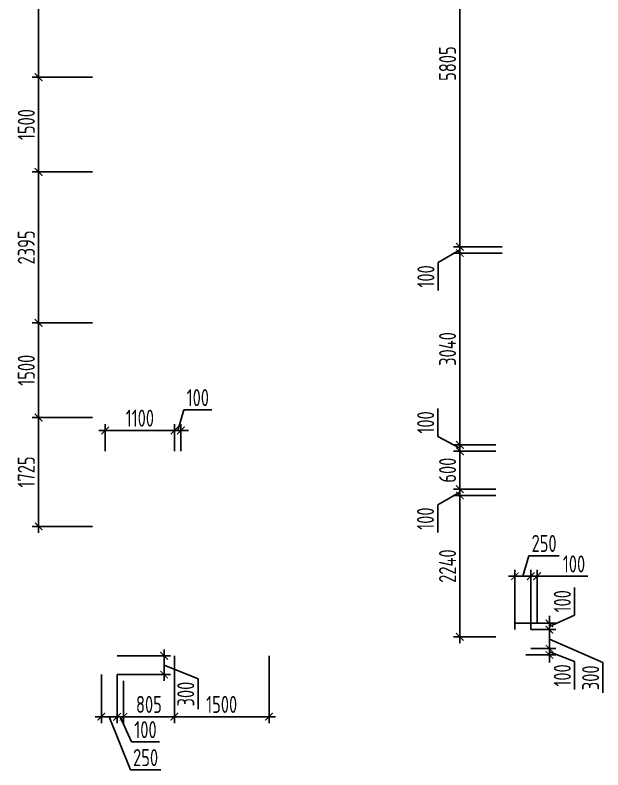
# Model space of a CAD drawing. Header units: millimetres. Extents: x -350007 to 536090, y -888 to 198380.
# Drawn here: x -22617 to -13306, y 59646 to 71606 of the extents above; entities that cross this region are included whole.
import ezdxf

# ---------------------------------------------------------------- set-up
doc = ezdxf.new("R2010")
doc.units = ezdxf.units.MM
doc.layers.add('АР_Размеры нов.', color=15, linetype='Continuous', lineweight=0)
doc.styles.add('ISOCPEUR', font='isocpeur.ttf', dxfattribs={"width": 0.7})
doc.dimstyles.new('R_100', dxfattribs={"dimtxt": 270, "dimasz": 120, "dimexe": 100, "dimexo": 0, "dimgap": 60, "dimtad": 1, "dimdec": 0, "dimrnd": 5, "dimzin": 0, "dimdsep": 46, "dimtxsty": 'ISOCPEUR', "dimblk": 'ARCHTICK', "dimcen": 0, "dimdle": 100, "dimclrd": 256, "dimclre": 256, "dimclrt": 256, "dimadec": 0, "dimazin": 0, "dimtfac": 2, "dimtdec": 0, "dimtofl": 0, "dimtmove": 1, "dimatfit": 3, "dimfxl": 1, "dimtvp": 3, "dimtolj": 1, "dimtzin": 0, "dimarcsym": 0})

# ---------------------------------------------------------------- blocks, each defined once
blk = doc.blocks.new('_ArchTick')
at = {"color": 0, "linetype": 'ByBlock', "const_width": 0.15}
blk.add_lwpolyline([(-0.5, -0.5), (0.5, 0.5)], dxfattribs=at)
blk = doc.blocks.new('*D2594')
at = {"layer": 'Defpoints', "color": 0, "ltscale": 100, "transparency": 16777216}
for p in [(-20095, 61456), (-18595, 61456), (-20095, 60489)]:
    blk.add_point(p, dxfattribs=at)
at = {"layer": 'АР_Размеры нов.', "lineweight": -2, "ltscale": 100, "transparency": 16777216}
for p, q in [((-20095, 61456), (-20095, 60389)), ((-18595, 61456), (-18595, 60389)), ((-18495, 60489), (-20195, 60489))]:
    blk.add_line(p, q, dxfattribs=at)
at = {"layer": 'АР_Размеры нов.', "lineweight": -2, "ltscale": 100, "transparency": 16777216, "xscale": 120, "yscale": 120, "zscale": 120, "rotation": 180}
blk.add_blockref('_ArchTick', (-20095, 60489), dxfattribs=at)
at = {"layer": 'АР_Размеры нов.', "lineweight": -2, "ltscale": 100, "transparency": 16777216, "xscale": 120, "yscale": 120, "zscale": 120}
blk.add_blockref('_ArchTick', (-18595, 60489), dxfattribs=at)
at = {"layer": 'АР_Размеры нов.', "ltscale": 100, "transparency": 16777216, "insert": (-19345, 60684), "char_height": 270, "attachment_point": 5, "style": 'ISOCPEUR'}
blk.add_mtext('\\A1;1500', dxfattribs=at)
blk = doc.blocks.new('*D1837')
at = {"layer": 'Defpoints', "color": 0, "ltscale": 500, "transparency": 16777216}
for p in [(-21391, 73936), (-22245, 70622), (-21391, 70622)]:
    blk.add_point(p, dxfattribs=at)
at = {"layer": 'АР_Размеры нов.', "lineweight": -2, "ltscale": 500, "transparency": 16777216}
for p, q in [((-22245, 74036), (-22245, 70522)), ((-21391, 73936), (-22345, 73936)), ((-21391, 70622), (-22345, 70622))]:
    blk.add_line(p, q, dxfattribs=at)
at = {"layer": 'АР_Размеры нов.', "lineweight": -2, "ltscale": 500, "transparency": 16777216, "xscale": 120, "yscale": 120, "zscale": 120}
for p, rotation in [((-22245, 73936), 90), ((-22245, 70622), 270)]:
    blk.add_blockref('_ArchTick', p, dxfattribs=dict(at, rotation=rotation))
at = {"layer": 'АР_Размеры нов.', "lineweight": 13, "ltscale": 500, "transparency": 16777216, "insert": (-22440, 72279), "char_height": 270, "attachment_point": 5, "rotation": 90, "style": 'ISOCPEUR'}
blk.add_mtext('\\A1;3315', dxfattribs=at)
blk = doc.blocks.new('*D1838')
at = {"layer": 'Defpoints', "color": 0, "ltscale": 500, "transparency": 16777216}
for p in [(-21391, 70622), (-22245, 69122), (-21391, 69122)]:
    blk.add_point(p, dxfattribs=at)
at = {"layer": 'АР_Размеры нов.', "lineweight": -2, "ltscale": 500, "transparency": 16777216}
for p, q in [((-22245, 70722), (-22245, 69022)), ((-21391, 70622), (-22345, 70622)), ((-21391, 69122), (-22345, 69122))]:
    blk.add_line(p, q, dxfattribs=at)
at = {"layer": 'АР_Размеры нов.', "lineweight": -2, "ltscale": 500, "transparency": 16777216, "xscale": 120, "yscale": 120, "zscale": 120}
for p, rotation in [((-22245, 70622), 90), ((-22245, 69122), 270)]:
    blk.add_blockref('_ArchTick', p, dxfattribs=dict(at, rotation=rotation))
at = {"layer": 'АР_Размеры нов.', "lineweight": 13, "ltscale": 500, "transparency": 16777216, "insert": (-22440, 69872), "char_height": 270, "attachment_point": 5, "rotation": 90, "style": 'ISOCPEUR'}
blk.add_mtext('\\A1;1500', dxfattribs=at)
blk = doc.blocks.new('*D1839')
at = {"layer": 'Defpoints', "color": 0, "ltscale": 500, "transparency": 16777216}
for p in [(-21391, 69122), (-22245, 66729), (-21391, 66729)]:
    blk.add_point(p, dxfattribs=at)
at = {"layer": 'АР_Размеры нов.', "lineweight": -2, "ltscale": 500, "transparency": 16777216}
for p, q in [((-22245, 69222), (-22245, 66629)), ((-21391, 69122), (-22345, 69122)), ((-21391, 66729), (-22345, 66729))]:
    blk.add_line(p, q, dxfattribs=at)
at = {"layer": 'АР_Размеры нов.', "lineweight": -2, "ltscale": 500, "transparency": 16777216, "xscale": 120, "yscale": 120, "zscale": 120}
for p, rotation in [((-22245, 69122), 90), ((-22245, 66729), 270)]:
    blk.add_blockref('_ArchTick', p, dxfattribs=dict(at, rotation=rotation))
at = {"layer": 'АР_Размеры нов.', "lineweight": 13, "ltscale": 500, "transparency": 16777216, "insert": (-22440, 67925), "char_height": 270, "attachment_point": 5, "rotation": 90, "style": 'ISOCPEUR'}
blk.add_mtext('\\A1;2395', dxfattribs=at)
blk = doc.blocks.new('*D1840')
at = {"layer": 'Defpoints', "color": 0, "ltscale": 500, "transparency": 16777216}
for p in [(-21391, 66729), (-22245, 65229), (-21391, 65229)]:
    blk.add_point(p, dxfattribs=at)
at = {"layer": 'АР_Размеры нов.', "lineweight": -2, "ltscale": 500, "transparency": 16777216}
for p, q in [((-22245, 66829), (-22245, 65129)), ((-21391, 66729), (-22345, 66729)), ((-21391, 65229), (-22345, 65229))]:
    blk.add_line(p, q, dxfattribs=at)
at = {"layer": 'АР_Размеры нов.', "lineweight": -2, "ltscale": 500, "transparency": 16777216, "xscale": 120, "yscale": 120, "zscale": 120}
for p, rotation in [((-22245, 66729), 90), ((-22245, 65229), 270)]:
    blk.add_blockref('_ArchTick', p, dxfattribs=dict(at, rotation=rotation))
at = {"layer": 'АР_Размеры нов.', "lineweight": 13, "ltscale": 500, "transparency": 16777216, "insert": (-22440, 65979), "char_height": 270, "attachment_point": 5, "rotation": 90, "style": 'ISOCPEUR'}
blk.add_mtext('\\A1;1500', dxfattribs=at)
blk = doc.blocks.new('*D1841')
at = {"layer": 'Defpoints', "color": 0, "ltscale": 500, "transparency": 16777216}
for p in [(-21391, 65229), (-22245, 63505), (-21391, 63505)]:
    blk.add_point(p, dxfattribs=at)
at = {"layer": 'АР_Размеры нов.', "lineweight": -2, "ltscale": 500, "transparency": 16777216}
for p, q in [((-22245, 65329), (-22245, 63405)), ((-21391, 65229), (-22345, 65229)), ((-21391, 63505), (-22345, 63505))]:
    blk.add_line(p, q, dxfattribs=at)
at = {"layer": 'АР_Размеры нов.', "lineweight": -2, "ltscale": 500, "transparency": 16777216, "xscale": 120, "yscale": 120, "zscale": 120}
for p, rotation in [((-22245, 65229), 90), ((-22245, 63505), 270)]:
    blk.add_blockref('_ArchTick', p, dxfattribs=dict(at, rotation=rotation))
at = {"layer": 'АР_Размеры нов.', "lineweight": 13, "ltscale": 500, "transparency": 16777216, "insert": (-22440, 64367), "char_height": 270, "attachment_point": 5, "rotation": 90, "style": 'ISOCPEUR'}
blk.add_mtext('\\A1;1725', dxfattribs=at)
blk = doc.blocks.new('*D1852')
at = {"layer": 'Defpoints', "color": 0, "ltscale": 500, "transparency": 16777216}
for p in [(-15101, 73741), (-15572, 67936), (-15101, 67936)]:
    blk.add_point(p, dxfattribs=at)
at = {"layer": 'АР_Размеры нов.', "lineweight": -2, "ltscale": 500, "transparency": 16777216}
for p, q in [((-15572, 73841), (-15572, 67836)), ((-15101, 73741), (-15672, 73741)), ((-15101, 67936), (-15672, 67936))]:
    blk.add_line(p, q, dxfattribs=at)
at = {"layer": 'АР_Размеры нов.', "lineweight": -2, "ltscale": 500, "transparency": 16777216, "xscale": 120, "yscale": 120, "zscale": 120}
for p, rotation in [((-15572, 73741), 90), ((-15572, 67936), 270)]:
    blk.add_blockref('_ArchTick', p, dxfattribs=dict(at, rotation=rotation))
at = {"layer": 'АР_Размеры нов.', "lineweight": 13, "ltscale": 500, "transparency": 16777216, "insert": (-15767, 70838), "char_height": 270, "attachment_point": 5, "rotation": 90, "style": 'ISOCPEUR'}
blk.add_mtext('\\A1;5805', dxfattribs=at)
blk = doc.blocks.new('*D1853')
at = {"layer": 'Defpoints', "color": 0, "ltscale": 500, "transparency": 16777216}
for p in [(-14901, 67936), (-15572, 67836), (-14901, 67836)]:
    blk.add_point(p, dxfattribs=at)
at = {"layer": 'АР_Размеры нов.', "lineweight": -2, "ltscale": 500, "transparency": 16777216}
for p, q in [((-15572, 67936), (-15572, 68056)), ((-14901, 67936), (-15672, 67936)), ((-15572, 67936), (-15572, 67836)), ((-15572, 67886), (-15915, 67686)), ((-14901, 67836), (-15672, 67836)), ((-15572, 67836), (-15572, 67716)), ((-15915, 67686), (-15915, 67245))]:
    blk.add_line(p, q, dxfattribs=at)
at = {"layer": 'АР_Размеры нов.', "lineweight": -2, "ltscale": 500, "transparency": 16777216, "xscale": 120, "yscale": 120, "zscale": 120}
for p, rotation in [((-15572, 67936), 270), ((-15572, 67836), 90)]:
    blk.add_blockref('_ArchTick', p, dxfattribs=dict(at, rotation=rotation))
at = {"layer": 'АР_Размеры нов.', "lineweight": 13, "ltscale": 500, "transparency": 16777216, "insert": (-16110, 67466), "char_height": 270, "attachment_point": 5, "rotation": 90, "style": 'ISOCPEUR'}
blk.add_mtext('\\A1;100', dxfattribs=at)
blk = doc.blocks.new('*D1854')
at = {"layer": 'Defpoints', "color": 0, "ltscale": 500, "transparency": 16777216}
for p in [(-14901, 67836), (-15572, 64796), (-15001, 64796)]:
    blk.add_point(p, dxfattribs=at)
at = {"layer": 'АР_Размеры нов.', "lineweight": -2, "ltscale": 500, "transparency": 16777216}
for p, q in [((-15572, 67936), (-15572, 64696)), ((-14901, 67836), (-15672, 67836)), ((-15001, 64796), (-15672, 64796))]:
    blk.add_line(p, q, dxfattribs=at)
at = {"layer": 'АР_Размеры нов.', "lineweight": -2, "ltscale": 500, "transparency": 16777216, "xscale": 120, "yscale": 120, "zscale": 120}
for p, rotation in [((-15572, 67836), 90), ((-15572, 64796), 270)]:
    blk.add_blockref('_ArchTick', p, dxfattribs=dict(at, rotation=rotation))
at = {"layer": 'АР_Размеры нов.', "lineweight": 13, "ltscale": 500, "transparency": 16777216, "insert": (-15767, 66316), "char_height": 270, "attachment_point": 5, "rotation": 90, "style": 'ISOCPEUR'}
blk.add_mtext('\\A1;3040', dxfattribs=at)
blk = doc.blocks.new('*D1855')
at = {"layer": 'Defpoints', "color": 0, "ltscale": 500, "transparency": 16777216}
for p in [(-15001, 64696), (-15572, 64096), (-15001, 64096)]:
    blk.add_point(p, dxfattribs=at)
at = {"layer": 'АР_Размеры нов.', "lineweight": -2, "ltscale": 500, "transparency": 16777216}
for p, q in [((-15572, 64796), (-15572, 63996)), ((-15001, 64696), (-15672, 64696)), ((-15001, 64096), (-15672, 64096))]:
    blk.add_line(p, q, dxfattribs=at)
at = {"layer": 'АР_Размеры нов.', "lineweight": -2, "ltscale": 500, "transparency": 16777216, "xscale": 120, "yscale": 120, "zscale": 120}
for p, rotation in [((-15572, 64696), 90), ((-15572, 64096), 270)]:
    blk.add_blockref('_ArchTick', p, dxfattribs=dict(at, rotation=rotation))
at = {"layer": 'АР_Размеры нов.', "lineweight": 13, "ltscale": 500, "transparency": 16777216, "insert": (-15767, 64396), "char_height": 270, "attachment_point": 5, "rotation": 90, "style": 'ISOCPEUR'}
blk.add_mtext('\\A1;600', dxfattribs=at)
blk = doc.blocks.new('*D1856')
at = {"layer": 'Defpoints', "color": 0, "ltscale": 500, "transparency": 16777216}
for p in [(-21251, 61156), (-21001, 61156), (-21251, 60489)]:
    blk.add_point(p, dxfattribs=at)
at = {"layer": 'АР_Размеры нов.', "lineweight": -2, "ltscale": 500, "transparency": 16777216}
for p, q in [((-21251, 61156), (-21251, 60389)), ((-21001, 61156), (-21001, 60389)), ((-20901, 60489), (-21351, 60489)), ((-21126, 60489), (-20790, 59646)), ((-20790, 59646), (-20311, 59646))]:
    blk.add_line(p, q, dxfattribs=at)
at = {"layer": 'АР_Размеры нов.', "lineweight": -2, "ltscale": 500, "transparency": 16777216, "xscale": 120, "yscale": 120, "zscale": 120, "rotation": 180}
blk.add_blockref('_ArchTick', (-21251, 60489), dxfattribs=at)
at = {"layer": 'АР_Размеры нов.', "lineweight": -2, "ltscale": 500, "transparency": 16777216, "xscale": 120, "yscale": 120, "zscale": 120}
blk.add_blockref('_ArchTick', (-21001, 60489), dxfattribs=at)
at = {"layer": 'АР_Размеры нов.', "lineweight": 13, "ltscale": 500, "transparency": 16777216, "insert": (-20550, 59841), "char_height": 270, "attachment_point": 5, "style": 'ISOCPEUR'}
blk.add_mtext('\\A1;250', dxfattribs=at)
blk = doc.blocks.new('*D1857')
at = {"layer": 'Defpoints', "color": 0, "ltscale": 500, "transparency": 16777216}
for p in [(-21001, 61156), (-20901, 61056), (-20901, 60489)]:
    blk.add_point(p, dxfattribs=at)
at = {"layer": 'АР_Размеры нов.', "lineweight": -2, "ltscale": 500, "transparency": 16777216}
for p, q in [((-21001, 61156), (-21001, 60389)), ((-20901, 61056), (-20901, 60389)), ((-21001, 60489), (-21121, 60489)), ((-21001, 60489), (-20901, 60489)), ((-20951, 60489), (-20772, 60089)), ((-20901, 60489), (-20781, 60489)), ((-20772, 60089), (-20331, 60089))]:
    blk.add_line(p, q, dxfattribs=at)
at = {"layer": 'АР_Размеры нов.', "lineweight": -2, "ltscale": 500, "transparency": 16777216, "xscale": 120, "yscale": 120, "zscale": 120}
blk.add_blockref('_ArchTick', (-21001, 60489), dxfattribs=at)
at = {"layer": 'АР_Размеры нов.', "lineweight": -2, "ltscale": 500, "transparency": 16777216, "xscale": 120, "yscale": 120, "zscale": 120, "rotation": 180}
blk.add_blockref('_ArchTick', (-20901, 60489), dxfattribs=at)
at = {"layer": 'АР_Размеры нов.', "lineweight": 13, "ltscale": 500, "transparency": 16777216, "insert": (-20552, 60284), "char_height": 270, "attachment_point": 5, "style": 'ISOCPEUR'}
blk.add_mtext('\\A1;100', dxfattribs=at)
blk = doc.blocks.new('*D1858')
at = {"layer": 'Defpoints', "color": 0, "ltscale": 500, "transparency": 16777216}
for p in [(-20095, 61456), (-20901, 61056), (-20095, 60489)]:
    blk.add_point(p, dxfattribs=at)
at = {"layer": 'АР_Размеры нов.', "lineweight": -2, "ltscale": 500, "transparency": 16777216}
for p, q in [((-20095, 61456), (-20095, 60389)), ((-20901, 61056), (-20901, 60389)), ((-21001, 60489), (-19995, 60489))]:
    blk.add_line(p, q, dxfattribs=at)
at = {"layer": 'АР_Размеры нов.', "lineweight": -2, "ltscale": 500, "transparency": 16777216, "xscale": 120, "yscale": 120, "zscale": 120, "rotation": 180}
blk.add_blockref('_ArchTick', (-20901, 60489), dxfattribs=at)
at = {"layer": 'АР_Размеры нов.', "lineweight": -2, "ltscale": 500, "transparency": 16777216, "xscale": 120, "yscale": 120, "zscale": 120}
blk.add_blockref('_ArchTick', (-20095, 60489), dxfattribs=at)
at = {"layer": 'АР_Размеры нов.', "lineweight": 13, "ltscale": 500, "transparency": 16777216, "insert": (-20498, 60684), "char_height": 270, "attachment_point": 5, "style": 'ISOCPEUR'}
blk.add_mtext('\\A1;805', dxfattribs=at)
blk = doc.blocks.new('*D2210')
at = {"layer": 'Defpoints', "color": 0, "ltscale": 500, "transparency": 16777216}
for p in [(-15572, 63996), (-15001, 64096), (-15001, 63996)]:
    blk.add_point(p, dxfattribs=at)
at = {"layer": 'АР_Размеры нов.', "lineweight": -2, "ltscale": 500, "transparency": 16777216}
for p, q in [((-15572, 64096), (-15572, 64216)), ((-15572, 64046), (-15922, 63849)), ((-15001, 64096), (-15672, 64096)), ((-15001, 63996), (-15672, 63996)), ((-15572, 64096), (-15572, 63996)), ((-15572, 63996), (-15572, 63876)), ((-15922, 63849), (-15922, 63407))]:
    blk.add_line(p, q, dxfattribs=at)
at = {"layer": 'АР_Размеры нов.', "lineweight": -2, "ltscale": 500, "transparency": 16777216, "xscale": 120, "yscale": 120, "zscale": 120}
for p, rotation in [((-15572, 64096), 270), ((-15572, 63996), 90)]:
    blk.add_blockref('_ArchTick', p, dxfattribs=dict(at, rotation=rotation))
at = {"layer": 'АР_Размеры нов.', "lineweight": 13, "ltscale": 500, "transparency": 16777216, "insert": (-16117, 63628), "char_height": 270, "attachment_point": 5, "rotation": 90, "style": 'ISOCPEUR'}
blk.add_mtext('\\A1;100', dxfattribs=at)
blk = doc.blocks.new('*D2211')
at = {"layer": 'Defpoints', "color": 0, "ltscale": 500, "transparency": 16777216}
for p in [(-15572, 64796), (-15001, 64796), (-15001, 64696)]:
    blk.add_point(p, dxfattribs=at)
at = {"layer": 'АР_Размеры нов.', "lineweight": -2, "ltscale": 500, "transparency": 16777216}
for p, q in [((-15919, 64931), (-15919, 65372)), ((-15572, 64746), (-15919, 64931)), ((-15572, 64796), (-15572, 64916)), ((-15001, 64796), (-15672, 64796)), ((-15572, 64696), (-15572, 64796)), ((-15001, 64696), (-15672, 64696)), ((-15572, 64696), (-15572, 64576))]:
    blk.add_line(p, q, dxfattribs=at)
at = {"layer": 'АР_Размеры нов.', "lineweight": -2, "ltscale": 500, "transparency": 16777216, "xscale": 120, "yscale": 120, "zscale": 120}
for p, rotation in [((-15572, 64796), 270), ((-15572, 64696), 90)]:
    blk.add_blockref('_ArchTick', p, dxfattribs=dict(at, rotation=rotation))
at = {"layer": 'АР_Размеры нов.', "lineweight": 13, "ltscale": 500, "transparency": 16777216, "insert": (-16114, 65152), "char_height": 270, "attachment_point": 5, "rotation": 90, "style": 'ISOCPEUR'}
blk.add_mtext('\\A1;100', dxfattribs=at)
blk = doc.blocks.new('*D2212')
at = {"layer": 'Defpoints', "color": 0, "ltscale": 500, "transparency": 16777216}
for p in [(-21191, 65025), (-21191, 64696), (-20091, 64696)]:
    blk.add_point(p, dxfattribs=at)
at = {"layer": 'АР_Размеры нов.', "lineweight": -2, "ltscale": 500, "transparency": 16777216}
for p, q in [((-21191, 64696), (-21191, 65125)), ((-20091, 64696), (-20091, 65125)), ((-19991, 65025), (-21291, 65025))]:
    blk.add_line(p, q, dxfattribs=at)
at = {"layer": 'АР_Размеры нов.', "lineweight": -2, "ltscale": 500, "transparency": 16777216, "xscale": 120, "yscale": 120, "zscale": 120, "rotation": 180}
blk.add_blockref('_ArchTick', (-21191, 65025), dxfattribs=at)
at = {"layer": 'АР_Размеры нов.', "lineweight": -2, "ltscale": 500, "transparency": 16777216, "xscale": 120, "yscale": 120, "zscale": 120}
blk.add_blockref('_ArchTick', (-20091, 65025), dxfattribs=at)
at = {"layer": 'АР_Размеры нов.', "lineweight": 13, "ltscale": 500, "transparency": 16777216, "insert": (-20641, 65220), "char_height": 270, "attachment_point": 5, "style": 'ISOCPEUR'}
blk.add_mtext('\\A1;1100', dxfattribs=at)
blk = doc.blocks.new('*D2213')
at = {"layer": 'Defpoints', "color": 0, "ltscale": 500, "transparency": 16777216}
for p in [(-19991, 65025), (-20091, 64696), (-19991, 64696)]:
    blk.add_point(p, dxfattribs=at)
at = {"layer": 'АР_Размеры нов.', "lineweight": -2, "ltscale": 500, "transparency": 16777216}
for p, q in [((-20041, 65025), (-19943, 65350)), ((-19943, 65350), (-19502, 65350)), ((-20091, 64696), (-20091, 65125)), ((-19991, 64696), (-19991, 65125)), ((-20091, 65025), (-20211, 65025)), ((-20091, 65025), (-19991, 65025)), ((-19991, 65025), (-19871, 65025))]:
    blk.add_line(p, q, dxfattribs=at)
at = {"layer": 'АР_Размеры нов.', "lineweight": -2, "ltscale": 500, "transparency": 16777216, "xscale": 120, "yscale": 120, "zscale": 120}
blk.add_blockref('_ArchTick', (-20091, 65025), dxfattribs=at)
at = {"layer": 'АР_Размеры нов.', "lineweight": -2, "ltscale": 500, "transparency": 16777216, "xscale": 120, "yscale": 120, "zscale": 120, "rotation": 180}
blk.add_blockref('_ArchTick', (-19991, 65025), dxfattribs=at)
at = {"layer": 'АР_Размеры нов.', "lineweight": 13, "ltscale": 500, "transparency": 16777216, "insert": (-19723, 65545), "char_height": 270, "attachment_point": 5, "style": 'ISOCPEUR'}
blk.add_mtext('\\A1;100', dxfattribs=at)
blk = doc.blocks.new('*D2282')
at = {"layer": 'Defpoints', "color": 0, "ltscale": 500, "transparency": 16777216}
for p in [(-21001, 61456), (-20257, 61456), (-21001, 61156)]:
    blk.add_point(p, dxfattribs=at)
at = {"layer": 'АР_Размеры нов.', "lineweight": -2, "ltscale": 500, "transparency": 16777216}
for p, q in [((-20257, 61056), (-20257, 61556)), ((-21001, 61456), (-20157, 61456)), ((-20257, 61306), (-19719, 61087)), ((-21001, 61156), (-20157, 61156)), ((-19719, 61087), (-19719, 60608))]:
    blk.add_line(p, q, dxfattribs=at)
at = {"layer": 'АР_Размеры нов.', "lineweight": -2, "ltscale": 500, "transparency": 16777216, "xscale": 120, "yscale": 120, "zscale": 120}
for p, rotation in [((-20257, 61456), 90), ((-20257, 61156), 270)]:
    blk.add_blockref('_ArchTick', p, dxfattribs=dict(at, rotation=rotation))
at = {"layer": 'АР_Размеры нов.', "lineweight": 13, "ltscale": 500, "transparency": 16777216, "insert": (-19914, 60848), "char_height": 270, "attachment_point": 5, "rotation": 90, "style": 'ISOCPEUR'}
blk.add_mtext('\\A1;300', dxfattribs=at)
blk = doc.blocks.new('*D2296')
at = {"layer": 'Defpoints', "color": 0, "ltscale": 500, "transparency": 16777216}
for p in [(-14700, 61969), (-14450, 61869), (-14154, 61869)]:
    blk.add_point(p, dxfattribs=at)
at = {"layer": 'АР_Размеры нов.', "lineweight": -2, "ltscale": 500, "transparency": 16777216}
for p, q in [((-13754, 62097), (-13754, 62538)), ((-14154, 61919), (-13754, 62097)), ((-14154, 61969), (-14154, 62089)), ((-14700, 61969), (-14054, 61969)), ((-14154, 61969), (-14154, 61869)), ((-14450, 61869), (-14054, 61869)), ((-14154, 61869), (-14154, 61749))]:
    blk.add_line(p, q, dxfattribs=at)
at = {"layer": 'АР_Размеры нов.', "lineweight": -2, "ltscale": 500, "transparency": 16777216, "xscale": 120, "yscale": 120, "zscale": 120}
for p, rotation in [((-14154, 61969), 270), ((-14154, 61869), 90)]:
    blk.add_blockref('_ArchTick', p, dxfattribs=dict(at, rotation=rotation))
at = {"layer": 'АР_Размеры нов.', "lineweight": 13, "ltscale": 500, "transparency": 16777216, "insert": (-13949, 62318), "char_height": 270, "attachment_point": 5, "rotation": 90, "style": 'ISOCPEUR'}
blk.add_mtext('\\A1;100', dxfattribs=at)
blk = doc.blocks.new('*D2297')
at = {"layer": 'Defpoints', "color": 0, "ltscale": 500, "transparency": 16777216}
for p in [(-14450, 61869), (-14450, 61569), (-14154, 61569)]:
    blk.add_point(p, dxfattribs=at)
at = {"layer": 'АР_Размеры нов.', "lineweight": -2, "ltscale": 500, "transparency": 16777216}
for p, q in [((-14154, 61969), (-14154, 61469)), ((-14450, 61869), (-14054, 61869)), ((-14154, 61719), (-13306, 61346)), ((-14450, 61569), (-14054, 61569)), ((-13306, 61346), (-13306, 60867))]:
    blk.add_line(p, q, dxfattribs=at)
at = {"layer": 'АР_Размеры нов.', "lineweight": -2, "ltscale": 500, "transparency": 16777216, "xscale": 120, "yscale": 120, "zscale": 120}
for p, rotation in [((-14154, 61869), 90), ((-14154, 61569), 270)]:
    blk.add_blockref('_ArchTick', p, dxfattribs=dict(at, rotation=rotation))
at = {"layer": 'АР_Размеры нов.', "lineweight": 13, "ltscale": 500, "transparency": 16777216, "insert": (-13501, 61106), "char_height": 270, "attachment_point": 5, "rotation": 90, "style": 'ISOCPEUR'}
blk.add_mtext('\\A1;300', dxfattribs=at)
blk = doc.blocks.new('*D2298')
at = {"layer": 'Defpoints', "color": 0, "ltscale": 500, "transparency": 16777216}
for p in [(-14450, 61569), (-14525, 61469), (-14154, 61469)]:
    blk.add_point(p, dxfattribs=at)
at = {"layer": 'АР_Размеры нов.', "lineweight": -2, "ltscale": 500, "transparency": 16777216}
for p, q in [((-14154, 61569), (-14154, 61689)), ((-14450, 61569), (-14054, 61569)), ((-14154, 61569), (-14154, 61469)), ((-14154, 61519), (-13754, 61364)), ((-14525, 61469), (-14054, 61469)), ((-14154, 61469), (-14154, 61349)), ((-13754, 61364), (-13754, 60923))]:
    blk.add_line(p, q, dxfattribs=at)
at = {"layer": 'АР_Размеры нов.', "lineweight": -2, "ltscale": 500, "transparency": 16777216, "xscale": 120, "yscale": 120, "zscale": 120}
for p, rotation in [((-14154, 61569), 270), ((-14154, 61469), 90)]:
    blk.add_blockref('_ArchTick', p, dxfattribs=dict(at, rotation=rotation))
at = {"layer": 'АР_Размеры нов.', "lineweight": 13, "ltscale": 500, "transparency": 16777216, "insert": (-13949, 61143), "char_height": 270, "attachment_point": 5, "rotation": 90, "style": 'ISOCPEUR'}
blk.add_mtext('\\A1;100', dxfattribs=at)
blk = doc.blocks.new('*D2299')
at = {"layer": 'Defpoints', "color": 0, "ltscale": 500, "transparency": 16777216}
for p in [(-14700, 62715), (-14700, 61869), (-14450, 61869)]:
    blk.add_point(p, dxfattribs=at)
at = {"layer": 'АР_Размеры нов.', "lineweight": -2, "ltscale": 500, "transparency": 16777216}
for p, q in [((-14575, 62715), (-14478, 63040)), ((-14478, 63040), (-13999, 63040)), ((-14700, 61869), (-14700, 62815)), ((-14450, 61869), (-14450, 62815)), ((-14350, 62715), (-14800, 62715))]:
    blk.add_line(p, q, dxfattribs=at)
at = {"layer": 'АР_Размеры нов.', "lineweight": -2, "ltscale": 500, "transparency": 16777216, "xscale": 120, "yscale": 120, "zscale": 120, "rotation": 180}
blk.add_blockref('_ArchTick', (-14700, 62715), dxfattribs=at)
at = {"layer": 'АР_Размеры нов.', "lineweight": -2, "ltscale": 500, "transparency": 16777216, "xscale": 120, "yscale": 120, "zscale": 120}
blk.add_blockref('_ArchTick', (-14450, 62715), dxfattribs=at)
at = {"layer": 'АР_Размеры нов.', "lineweight": 13, "ltscale": 500, "transparency": 16777216, "insert": (-14238, 63235), "char_height": 270, "attachment_point": 5, "style": 'ISOCPEUR'}
blk.add_mtext('\\A1;250', dxfattribs=at)
blk = doc.blocks.new('*D2300')
at = {"layer": 'Defpoints', "color": 0, "ltscale": 500, "transparency": 16777216}
for p in [(-14350, 62715), (-14450, 61969), (-14350, 61969)]:
    blk.add_point(p, dxfattribs=at)
at = {"layer": 'АР_Размеры нов.', "lineweight": -2, "ltscale": 500, "transparency": 16777216}
for p, q in [((-14450, 61969), (-14450, 62815)), ((-14350, 61969), (-14350, 62815)), ((-14450, 62715), (-14570, 62715)), ((-14450, 62715), (-14350, 62715)), ((-14350, 62715), (-14230, 62715)), ((-13543, 62715), (-14350, 62715))]:
    blk.add_line(p, q, dxfattribs=at)
at = {"layer": 'АР_Размеры нов.', "lineweight": -2, "ltscale": 500, "transparency": 16777216, "xscale": 120, "yscale": 120, "zscale": 120}
blk.add_blockref('_ArchTick', (-14450, 62715), dxfattribs=at)
at = {"layer": 'АР_Размеры нов.', "lineweight": -2, "ltscale": 500, "transparency": 16777216, "xscale": 120, "yscale": 120, "zscale": 120, "rotation": 180}
blk.add_blockref('_ArchTick', (-14350, 62715), dxfattribs=at)
at = {"layer": 'АР_Размеры нов.', "lineweight": 13, "ltscale": 500, "transparency": 16777216, "insert": (-13764, 62910), "char_height": 270, "attachment_point": 5, "style": 'ISOCPEUR'}
blk.add_mtext('\\A1;100', dxfattribs=at)
blk = doc.blocks.new('*D4164')
at = {"layer": 'Defpoints', "color": 0, "transparency": 16777216}
for p in [(-15001, 63996), (-15572, 61756), (-15001, 61756)]:
    blk.add_point(p, dxfattribs=at)
at = {"layer": 'АР_Размеры нов.', "lineweight": -2, "transparency": 16777216}
for p, q in [((-15001, 63996), (-15672, 63996)), ((-15572, 64096), (-15572, 61656)), ((-15001, 61756), (-15672, 61756))]:
    blk.add_line(p, q, dxfattribs=at)
at = {"layer": 'АР_Размеры нов.', "lineweight": -2, "transparency": 16777216, "xscale": 120, "yscale": 120, "zscale": 120}
for p, rotation in [((-15572, 63996), 90), ((-15572, 61756), 270)]:
    blk.add_blockref('_ArchTick', p, dxfattribs=dict(at, rotation=rotation))
at = {"layer": 'АР_Размеры нов.', "transparency": 16777216, "insert": (-15767, 62876), "char_height": 270, "attachment_point": 5, "rotation": 90, "style": 'ISOCPEUR'}
blk.add_mtext('\\A1;2240', dxfattribs=at)

msp = doc.modelspace()

# ---------------------------------------------------------------- dimensions: what is measured, and where the dimension line sits
at = {"layer": 'АР_Размеры нов.', "lineweight": 13, "ltscale": 500}
for base, p1, p2, picture, middle in [((-22245.1824, 70622.1691), (-21390.6975, 73935.6825), (-21390.6975, 70622.1691), '*D1837', (-22440.1824, 72278.9258)), ((-15571.5, 67935.7), (-15100.7, 73740.7), (-15100.7, 67935.7), '*D1852', (-15766.5, 70838.2)), ((-22245.2, 69122.2), (-21390.7, 70622.2), (-21390.7, 69122.2), '*D1838', (-22440.2, 69872.2)), ((-22245.2, 66728.5), (-21390.7, 69122.2), (-21390.7, 66728.5), '*D1839', (-22440.2, 67925.3)), ((-15571.5, 64795.7), (-14900.7, 67835.7), (-15000.7, 64795.7), '*D1854', (-15766.5, 66315.7)), ((-22245.2, 65228.5), (-21390.7, 66728.5), (-21390.7, 65228.5), '*D1840', (-22440.2, 65978.5)), ((-22245.2, 63505.4), (-21390.7, 65228.5), (-21390.7, 63505.4), '*D1841', (-22440.2, 64367)), ((-15571.5, 64095.7), (-15000.7, 64695.7), (-15000.7, 64095.7), '*D1855', (-15766.5, 64395.7))]:
    dim = msp.add_linear_dim(base=base, p1=p1, p2=p2, angle=90, dimstyle='R_100', override={"dimpost": '\\X'}, dxfattribs=at)
    dim.commit()
    dim.dimension.update_dxf_attribs({"geometry": picture, "text_midpoint": middle})
for base, p1, p2, override, picture, middle in [((-15571.5, 67835.7), (-14900.7, 67935.7), (-14900.7, 67835.7), {"dimpost": '\\X'}, '*D1853', (-15914.6, 67626.5)), ((-15571.5, 64795.7), (-15000.7, 64695.7), (-15000.7, 64795.7), {"dimpost": '\\X'}, '*D2211', (-15919.1, 64991)), ((-15571.5, 63995.7), (-15000.7, 64095.7), (-15000.7, 63995.7), {"dimpost": '\\X'}, '*D2210', (-15922.4, 63788.8)), ((-14153.9, 61868.6), (-14700.4, 61968.6), (-14450.4, 61868.6), {"dimpost": '\\X', "dimfxl": 2.5, "dimarcsym": 1}, '*D2296', (-13753.9, 62157.1)), ((-14153.9, 61568.6), (-14450.4, 61868.6), (-14450.4, 61568.6), {"dimpost": '\\X', "dimfxl": 2.5, "dimarcsym": 1}, '*D2297', (-13306.4, 61285.7)), ((-14153.9, 61468.6), (-14450.4, 61568.6), (-14525.4, 61468.6), {"dimpost": '\\X', "dimfxl": 2.5, "dimarcsym": 1}, '*D2298', (-13753.9, 61303.9)), ((-20256.8, 61455.7), (-21000.7, 61155.7), (-21000.7, 61455.7), {"dimpost": '\\X'}, '*D2282', (-19718.7, 61027.3))]:
    dim = msp.add_linear_dim(base=base, p1=p1, p2=p2, angle=90, dimstyle='R_100', override=override, dxfattribs=at)
    dim.commit()
    dim.dimension.update_dxf_attribs({"geometry": picture, "text_midpoint": middle, "dimtype": 160})
for base, p1, p2, picture, middle in [((-19990.7, 65025.2), (-20090.7, 64695.7), (-19990.7, 64695.7), '*D2213', (-19883.2, 65545.2)), ((-21190.7, 65025.2), (-20090.7, 64695.7), (-21190.7, 64695.7), '*D2212', (-20640.7, 65220.2)), ((-14700.4, 62715.2), (-14450.4, 61868.6), (-14700.4, 61868.6), '*D2299', (-14417.9, 63235.2)), ((-20094.6, 60488.7), (-20900.7, 61055.7), (-20094.6, 61455.7), '*D1858', (-20497.7, 60683.7))]:
    dim = msp.add_linear_dim(base=base, p1=p1, p2=p2, dimstyle='R_100', override={"dimpost": '\\X'}, dxfattribs=at)
    dim.commit()
    dim.dimension.update_dxf_attribs({"geometry": picture, "text_midpoint": middle})
at = {"layer": 'АР_Размеры нов.'}
dim = msp.add_linear_dim(base=(-15571.5, 61755.7), p1=(-15000.7, 63995.7), p2=(-15000.7, 61755.7), angle=90, dimstyle='R_100', override={"dimpost": '\\X'}, dxfattribs=at)
dim.commit()
dim.dimension.update_dxf_attribs({"geometry": '*D4164', "text_midpoint": (-15766.5, 62875.7)})
at = {"layer": 'АР_Размеры нов.', "lineweight": 13, "ltscale": 500}
for base, p1, p2, picture, middle in [((-14350.4, 62715.2), (-14450.4, 61968.6), (-14350.4, 61968.6), '*D2300', (-13764, 62739.7)), ((-21250.7, 60488.7), (-21000.7, 61155.7), (-21250.7, 61155.7), '*D1856', (-20729.7, 59646.4)), ((-20900.7, 60488.7), (-21000.7, 61155.7), (-20900.7, 61055.7), '*D1857', (-20712.2, 60088.7))]:
    dim = msp.add_linear_dim(base=base, p1=p1, p2=p2, dimstyle='R_100', override={"dimpost": '\\X'}, dxfattribs=at)
    dim.commit()
    dim.dimension.update_dxf_attribs({"geometry": picture, "text_midpoint": middle, "dimtype": 160})
at = {"layer": 'АР_Размеры нов.', "ltscale": 100}
dim = msp.add_linear_dim(base=(-20094.6, 60488.7), p1=(-18594.6, 61455.7), p2=(-20094.6, 61455.7), dimstyle='R_100', override={"dimpost": '\\X', "dimfxl": 2.5, "dimarcsym": 2}, dxfattribs=at)
dim.commit()
dim.dimension.update_dxf_attribs({"geometry": '*D2594', "text_midpoint": (-19344.6, 60683.7)})

doc.saveas('drawing.dxf')
